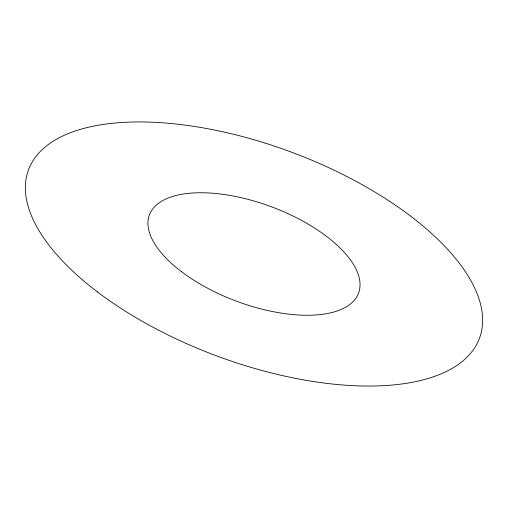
<?xml version="1.0" encoding="UTF-8"?>
<svg xmlns="http://www.w3.org/2000/svg" width="508" height="508" viewBox="0 0 508 508"><rect width="100%" height="100%" fill="white"/><g stroke="black" fill="none" stroke-linecap="round" stroke-linejoin="round"><path stroke-width="0.76" d="M181.324 271.545A111.646 50.336 20.5 0 0 357.219 296.05A111.646 50.336 20.5 0 0 223.456 194.405A111.646 50.336 20.5 0 0 181.324 271.545M97.314 291.821A240.697 108.522 20.5 0 0 476.536 344.665A240.697 108.522 20.5 0 0 188.144 125.52A240.697 108.522 20.5 0 0 97.314 291.821"/></g></svg>
